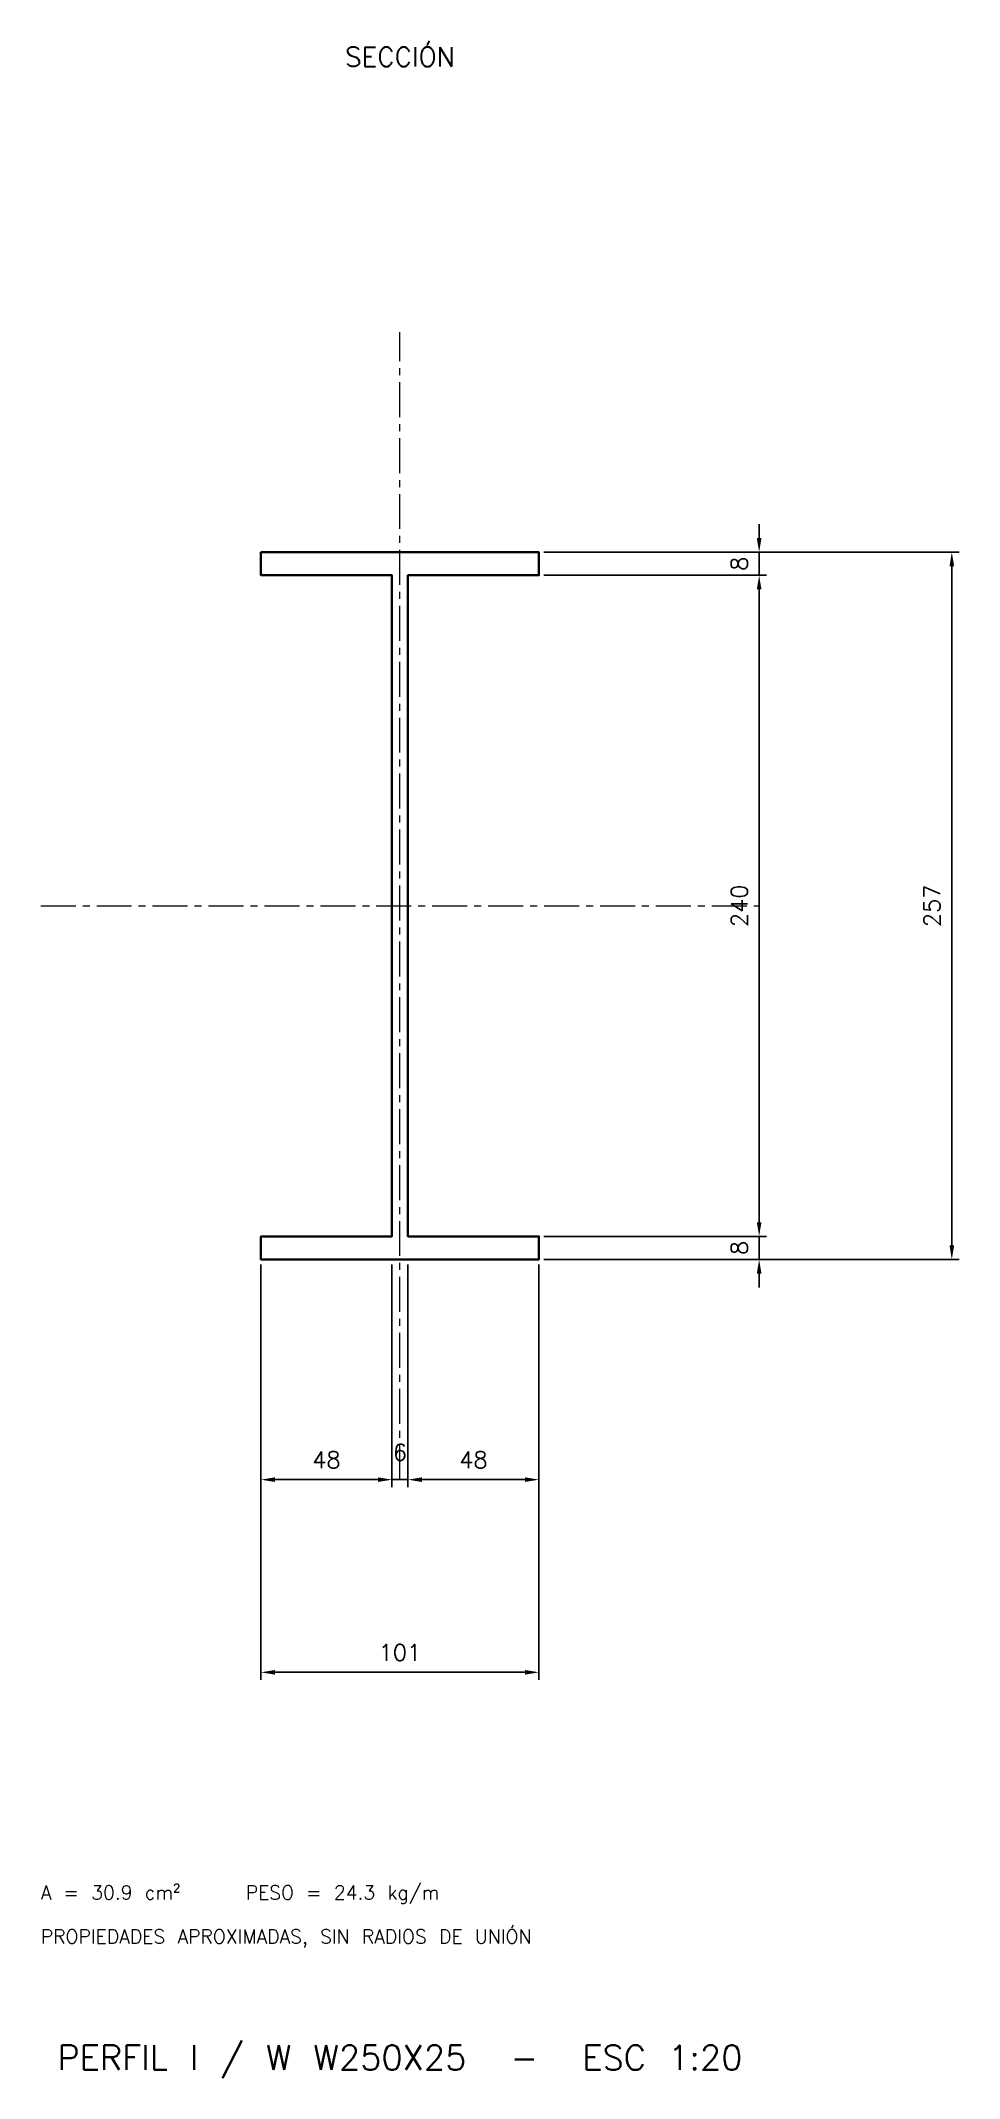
# Model space of a CAD drawing. Header units: millimetres. Extents: x -130 to 203, y -426 to 314.
import ezdxf
from ezdxf.enums import TextEntityAlignment as Align

# ---------------------------------------------------------------- set-up
doc = ezdxf.new("R2010")
doc.units = ezdxf.units.MM
doc.header["$LTSCALE"] = 4
doc.linetypes.add('CENTER', pattern=[5.08, 3.175, -0.635, 0.635, -0.635])
for name, color, linetype, lineweight in [('ACOTADO', 3, 'Continuous', 18), ('CONCRETO', 7, 'Continuous', 35), ('EJE', 1, 'CENTER', 13), ('TEXTOS', 4, 'Continuous', 18)]:
    doc.layers.add(name, color=color, linetype=linetype, lineweight=lineweight)
doc.styles.add('ING', font='txt.shx')
doc.dimstyles.new('ING', dxfattribs={"dimtxt": 6, "dimasz": 5.1, "dimexe": 2.7, "dimexo": 1.8, "dimgap": 2.1, "dimtad": 1, "dimdec": 0, "dimtxsty": 'ING', "dimcen": 2.5, "dimazin": 3, "dimtfac": 1, "dimtmove": 0, "dimatfit": 3})

msp = doc.modelspace()

# ---------------------------------------------------------------- linework, layer by layer
at = {"layer": 'CONCRETO'}
msp.add_lwpolyline([(-50.5, 128.5), (50.5, 128.5), (50.5, 120.1), (2.9, 120.1), (2.9, -120.1), (50.5, -120.1), (50.5, -128.5), (-50.5, -128.5), (-50.5, -120.1), (-2.9, -120.1), (-2.9, 120.1), (-50.5, 120.1)], close=True, dxfattribs=at)
at = {"layer": 'EJE'}
for p, q in [((0, -208.5), (0, 208.5)), ((-130.5, 0), (130.5, 0))]:
    msp.add_line(p, q, dxfattribs=at)

# ---------------------------------------------------------------- texts
at = {"layer": 'TEXTOS', "style": 'ING'}
for s, height, p in [('SECCIÓN', 7, (0, 308.5)), ('PERFIL I / W W250X25  -  ESC 1:20', 9, (0, -418.5))]:
    msp.add_text(s, height=height, dxfattribs=at).set_placement(p, align=Align.MIDDLE_CENTER)
for s, p in [('A = 30.9 cm²    PESO = 24.3 kg/m', (-130.5, -358.5)), ('PROPIEDADES APROXIMADAS, SIN RADIOS DE UNIÓN', (-130.5, -374.5))]:
    msp.add_text(s, height=5, dxfattribs=at).set_placement(p, align=Align.MIDDLE_LEFT)

# ---------------------------------------------------------------- dimensions: what is measured, and where the dimension line sits
at = {"layer": 'ACOTADO'}
for base, p1, p2, text, override in [((130.5, 120.1), (50.5, 120.1), (50.5, 128.5), '8', {"dimscale": 1, "dimtxt": 6, "dimasz": 5.1, "dimexe": 2.7, "dimexo": 1.8, "dimgap": 4.2, "dimtad": 1, "dimtih": 0, "dimtoh": 0, "dimtofl": 1, "dimatfit": 1}), ((200.5, -128.5), (50.5, -128.5), (50.5, 128.5), '257', {"dimscale": 1, "dimtxt": 6, "dimasz": 5.1, "dimexe": 2.7, "dimexo": 1.8, "dimgap": 4.2, "dimtad": 1, "dimtih": 0, "dimtoh": 0, "dimtofl": 1}), ((130.5, -120.1), (50.5, -120.1), (50.5, 120.1), '240', {"dimscale": 1, "dimtxt": 6, "dimasz": 5.1, "dimexe": 2.7, "dimexo": 1.8, "dimgap": 4.2, "dimtad": 1, "dimtih": 0, "dimtoh": 0, "dimtofl": 1}), ((130.5, -128.5), (50.5, -128.5), (50.5, -120.1), '8', {"dimscale": 1, "dimtxt": 6, "dimasz": 5.1, "dimexe": 2.7, "dimexo": 1.8, "dimgap": 4.2, "dimtad": 1, "dimtih": 0, "dimtoh": 0, "dimtofl": 1, "dimatfit": 1})]:
    msp.add_linear_dim(base=base, p1=p1, p2=p2, angle=90, text=text, dimstyle='ING', override=override, dxfattribs=at).render()
for base, p1, p2, text, override in [((-50.5, -208.5), (-50.5, -128.5), (-2.9, -128.5), '48', {"dimscale": 1, "dimtxt": 6, "dimasz": 5.1, "dimexe": 2.7, "dimexo": 1.8, "dimgap": 4.2, "dimtad": 1, "dimtih": 0, "dimtoh": 0, "dimtofl": 1}), ((-50.5, -278.5), (-50.5, -128.5), (50.5, -128.5), '101', {"dimscale": 1, "dimtxt": 6, "dimasz": 5.1, "dimexe": 2.7, "dimexo": 1.8, "dimgap": 4.2, "dimtad": 1, "dimtih": 0, "dimtoh": 0, "dimtofl": 1}), ((-2.9, -208.5), (-2.9, -128.5), (2.9, -128.5), '6', {"dimscale": 1, "dimtxt": 6, "dimasz": 5.1, "dimexe": 2.7, "dimexo": 1.8, "dimgap": 4.2, "dimtad": 1, "dimtih": 0, "dimtoh": 0, "dimtofl": 1, "dimatfit": 1}), ((2.9, -208.5), (2.9, -128.5), (50.5, -128.5), '48', {"dimscale": 1, "dimtxt": 6, "dimasz": 5.1, "dimexe": 2.7, "dimexo": 1.8, "dimgap": 4.2, "dimtad": 1, "dimtih": 0, "dimtoh": 0, "dimtofl": 1})]:
    msp.add_linear_dim(base=base, p1=p1, p2=p2, text=text, dimstyle='ING', override=override, dxfattribs=at).render()

doc.saveas('drawing.dxf')
